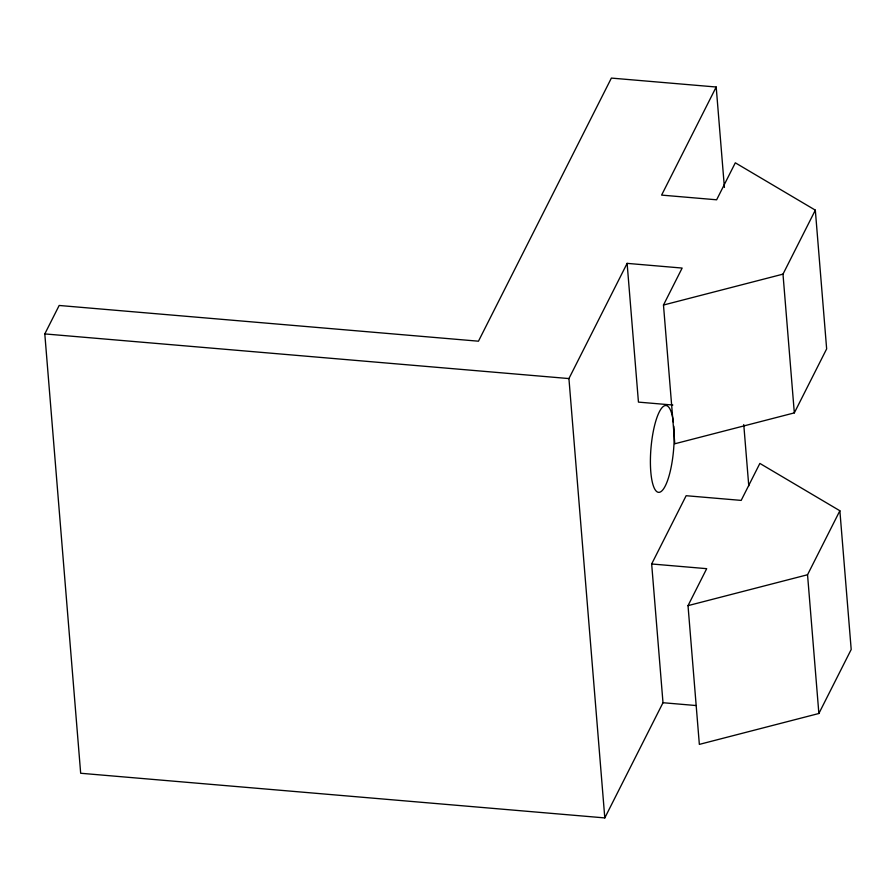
<?xml version="1.0" encoding="UTF-8"?>
<svg xmlns="http://www.w3.org/2000/svg" width="896" height="896" viewBox="0 0 896 896"><rect width="100%" height="100%" fill="white"/><g stroke="black" fill="none" stroke-linecap="round" stroke-linejoin="round"><path stroke-width="1.34" d="M651.661 563.976L706.698 568.669L688.016 605.64L699.35 744.386L818.877 713.496L851.2 649.488L839.866 510.754L759.864 463.422L741.182 500.394L686.146 495.712L651.661 563.976L662.995 702.722L604.8 817.914L80.674 773.259L44.8 333.917L59.17 305.469L478.464 341.197L611.374 78.086L716.195 87.013L724.405 187.443M604.8 817.914L568.926 378.571L627.122 263.368L682.147 268.061L663.477 305.032L674.8 443.778L794.326 412.888L826.65 348.891L815.326 210.146L735.314 162.814L716.632 199.797L661.606 195.104L716.195 87.013M794.326 412.888L782.992 274.142L815.326 210.146M818.877 713.496L807.542 574.75L839.866 510.754M663.477 305.032L782.992 274.142M688.016 605.64L807.542 574.75M44.8 333.917L568.926 378.571M672.84 405.037L638.445 402.114L627.122 263.368M662.995 702.722L696.013 705.533M743.758 424.547L748.776 485.912M673.792 426.16A43.579 11.334 -85.1 0 1 659.602 492.251A43.579 11.334 -85.1 0 1 653.33 431.155A43.579 11.334 -85.1 0 1 673.378 422.162"/></g></svg>
